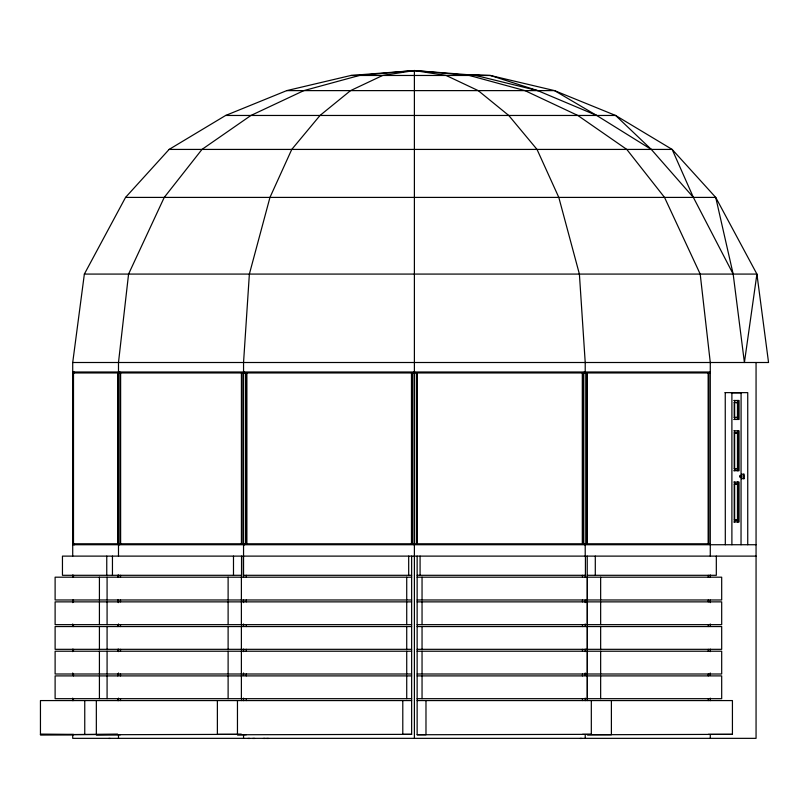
<?xml version="1.0" encoding="UTF-8"?>
<svg xmlns="http://www.w3.org/2000/svg" width="809" height="809" viewBox="0 0 809 809"><rect width="100%" height="100%" fill="white"/><g stroke="black" fill="none" stroke-linecap="round" stroke-linejoin="round"><path stroke-width="1.21" d="M72.719 556.117L72.719 362.503L84.358 274.079L125.547 197.406L169.121 149.422L225.64 115.465L286.72 90.618L350.904 75.47L414.39 70.555L477.876 75.47L477.876 74.944L469.372 74.944L475.712 75.47L537.702 90.618L596.698 115.465L651.296 149.422L693.384 197.406L733.166 274.079L744.411 362.503L756.911 274.079L715.722 197.406L672.148 149.422L615.619 115.465L554.539 90.618L490.365 75.47L477.876 74.944L475.712 75.47M740.286 476.936C739.638 478.766 739.638 474.023 740.286 475.864M737.656 417.555L737.909 402.72L734.218 402.366L734.218 417.555L737.656 417.555L737.656 402.366M737.656 468.805L737.909 433.098L734.218 432.744L734.218 468.805L737.656 468.805L737.656 432.744M737.656 520.056L737.909 484.348L734.218 483.994L734.218 520.056L737.656 520.056L737.656 483.994M734.218 417.555L737.909 417.201M734.218 468.805L737.909 468.451M734.218 520.056L737.909 519.702M710.282 556.117L710.282 362.503L700.2 274.079L664.533 197.406L626.793 149.422L577.838 115.465L524.95 90.618L469.372 75.47L414.39 70.555L382.647 75.47L350.55 90.618L320.01 115.465L291.756 149.422L269.963 197.406L249.374 274.079L243.549 362.503L243.549 577.484M585.22 556.117L585.22 362.503L579.396 274.079L558.807 197.406L537.024 149.422L508.76 115.465L478.22 90.618L446.133 75.47L414.39 70.555L359.408 75.47L303.83 90.618L250.932 115.465L201.977 149.422L164.237 197.406L128.57 274.079L118.488 362.503L118.488 556.117M40.45 734.744L117.75 734.35L40.45 734.744L40.45 700.574L411.639 700.574M96.342 700.574L96.342 734.744L241.537 734.35L217.378 734.35L217.378 700.574M417.141 700.574L732.428 700.574L732.428 734.35L587.233 734.744L611.392 734.744L611.392 700.574M237.462 700.574L237.462 734.744L411.639 734.35L411.639 556.117M417.141 556.117L417.141 734.744L591.318 734.35L591.318 700.574M350.904 75.47L490.365 75.47L537.702 90.618M286.72 90.618L554.539 90.618L596.698 115.465M225.64 115.465L615.619 115.465L651.296 149.422M169.121 149.422L672.148 149.422L693.384 197.406M125.547 197.406L715.722 197.406L733.166 274.079M84.358 274.079L756.911 274.079L768.55 362.503L72.719 362.503M72.719 371.998L710.282 371.998M72.719 372.949L245.916 372.949L245.916 543.779L72.719 543.779M710.282 372.949L587.354 372.949L587.354 543.779L710.282 543.779M725.016 392.638L747.738 392.638L747.738 544.73M731.255 392.881L741.034 392.881M733.723 400.475L739.062 400.475L739.062 419.456L733.723 419.456M737.909 402.72L734.218 402.366M733.723 430.843L739.062 430.843L739.062 470.707L733.723 470.707M737.909 433.098L734.218 432.744M733.723 482.093L739.062 482.093L739.062 521.957L733.723 521.957M737.909 484.348L734.218 483.994M72.719 544.73L756.061 544.73M756.061 556.117L62.455 556.117L62.455 575.3L241.537 575.3M411.639 575.3L243.357 575.3L243.357 556.117M417.141 575.3L585.423 575.3L585.423 556.117M587.233 575.3L716.319 575.3L716.319 556.117M411.639 577.191L55.113 577.191L55.113 599.975L411.639 599.975M417.141 577.191L721.689 577.191L721.689 599.975L417.141 599.975M411.639 601.866L55.113 601.866L55.113 624.649L411.639 624.649M417.141 601.866L721.689 601.866L721.689 624.649L417.141 624.649M411.639 626.55L55.113 626.55L55.113 649.324L411.639 649.324M417.141 626.55L721.689 626.55L721.689 649.324L417.141 649.324M411.639 651.225L55.113 651.225L55.113 673.998L411.639 673.998M417.141 651.225L721.689 651.225L721.689 673.998L417.141 673.998M411.639 675.899L55.113 675.899L55.113 698.673L411.639 698.673M417.141 675.899L721.689 675.899L721.689 698.673L417.141 698.673M73.457 734.35L40.45 734.35L73.68 734.643M411.639 734.35L402.791 734.35L402.791 700.574M582.47 734.35L591.318 734.35M708.269 734.35L732.428 734.35M96.342 734.744L120.501 734.744M237.462 734.744L246.3 734.744M417.141 734.744L425.979 734.744L425.979 700.574M108.78 738.445L110.206 738.445M247.948 738.445L249.698 738.445M252.732 738.445L254.673 738.445M263.431 738.445L265.18 738.445M266.606 738.445L268.558 738.445M580.184 738.445L581.61 738.445M469.372 74.944L480.192 75.47M756.061 362.503L756.061 738.344L72.719 738.344L72.719 734.572M741.095 392.638L741.034 544.73M738.152 400.475L738.152 419.456M738.152 430.843L738.152 470.707M738.152 482.093L738.152 521.957M737.464 400.475L737.464 419.456M737.464 430.843L737.464 470.707M737.464 482.093L737.464 521.957M734.643 400.475L734.643 419.456M734.643 430.843L734.643 470.707M734.643 482.093L734.643 521.957M731.892 392.638L731.892 544.73M725.248 392.638L725.309 544.73M710.282 574.966L710.282 577.484M710.282 600.106L710.282 602.614M710.282 623.982L710.282 626.5M710.282 649.121L710.282 651.629M710.282 672.997L710.282 675.505M710.282 698.127L710.282 700.645M710.282 734.572L710.282 738.344M708.826 372.949L708.826 543.779M708.269 575.3L708.269 577.191M708.269 599.975L708.269 601.866M708.269 624.649L708.269 626.55M708.269 649.324L708.269 651.225M708.269 673.998L708.269 675.899M708.269 698.673L708.269 700.574M708.148 372.949L708.148 543.779M600.652 577.191L600.652 599.975M600.652 601.866L600.652 624.649M600.652 626.55L600.652 649.324M600.652 651.225L600.652 673.998M600.652 675.899L600.652 698.673M595.293 556.117L595.293 575.3M587.385 577.191L587.385 599.975M587.385 601.866L587.385 624.649M587.385 626.55L587.385 649.324M587.385 651.225L587.385 673.998M587.385 675.899L587.385 698.673M587.233 556.117L587.233 700.574M585.22 574.966L585.22 577.484M585.22 600.106L585.22 602.614M585.22 623.982L585.22 626.5M585.22 649.121L585.22 651.629M585.22 672.997L585.22 675.505M585.22 698.127L585.22 700.645M585.22 734.572L585.22 738.344M584.856 371.998L584.856 372.949M584.482 543.779L584.482 544.73M584.219 371.998L584.219 372.949M583.228 372.949L583.228 543.779M582.47 575.3L582.47 577.191M582.47 599.975L582.47 601.866M582.47 624.649L582.47 626.55M582.47 649.324L582.47 651.225M582.47 673.998L582.47 675.899M582.47 698.673L582.47 700.574M422.045 577.191L422.045 599.975M422.045 601.866L422.045 624.649M422.045 626.55L422.045 649.324M422.045 651.225L422.045 673.998M422.045 675.899L422.045 698.673M420.083 556.117L420.083 575.3M417.292 372.949L417.292 543.779M414.754 371.998L414.754 372.949M414.39 70.555L414.39 738.344M414.016 371.998L414.016 372.949M414.016 543.779L414.016 544.73M412.762 372.949L412.762 543.779M411.478 372.949L411.478 543.779M408.687 556.117L408.687 575.3M406.725 577.191L406.725 599.975M406.725 601.866L406.725 624.649M406.725 626.55L406.725 649.324M406.725 651.225L406.725 673.998M406.725 675.899L406.725 698.673M246.826 372.949L246.826 543.779M246.3 575.3L246.3 577.191M246.3 599.975L246.3 601.866M246.3 624.649L246.3 626.55M246.3 649.324L246.3 651.225M246.3 673.998L246.3 675.899M246.3 698.673L246.3 700.574M245.542 372.949L245.542 543.779M244.561 371.998L244.561 372.949M244.561 543.779L244.561 544.73M244.288 543.779L244.288 544.73M243.924 371.998L243.924 372.949M243.549 600.106L243.549 602.614M243.549 623.982L243.549 626.5M243.549 649.121L243.549 651.629M243.549 672.997L243.549 675.505M243.549 698.127L243.549 700.645M243.549 734.572L243.549 738.344M242.093 372.949L242.093 543.779M241.537 556.117L241.537 577.191M241.537 599.975L241.537 601.866M241.537 624.649L241.537 626.55M241.537 649.324L241.537 651.225M241.537 673.998L241.537 675.899M241.537 698.673L241.537 700.574M241.416 372.949L241.416 543.779M241.385 577.191L241.385 599.975M241.385 601.866L241.385 624.649M241.385 626.55L241.385 649.324M241.385 651.225L241.385 673.998M241.385 675.899L241.385 698.673M233.488 556.117L233.488 575.3M228.118 577.191L228.118 599.975M228.118 601.866L228.118 624.649M228.118 626.55L228.118 649.324M228.118 651.225L228.118 673.998M228.118 675.899L228.118 698.673M120.622 372.949L120.622 543.779M120.501 575.3L120.501 577.191M120.501 599.975L120.501 601.866M120.501 624.649L120.501 626.55M120.501 649.324L120.501 651.225M120.501 673.998L120.501 675.899M120.501 698.673L120.501 700.574M119.954 372.949L119.954 543.779M119.863 371.998L119.863 372.949M119.772 543.779L119.772 544.73M119.499 371.998L119.499 372.949M119.499 543.779L119.499 544.73M118.488 574.966L118.488 577.484M118.488 600.106L118.488 602.614M118.488 623.982L118.488 626.5M118.488 649.121L118.488 651.629M118.488 672.997L118.488 675.505M118.488 698.127L118.488 700.645M118.488 734.572L118.488 738.344M117.952 372.949L117.952 543.779M117.75 575.3L117.75 577.191M117.75 599.975L117.75 601.866M117.75 624.649L117.75 626.55M117.75 649.324L117.75 651.225M117.75 673.998L117.75 675.899M117.75 698.673L117.75 700.574M117.71 372.949L117.71 543.779M112.451 556.117L112.451 575.3M107.081 577.191L107.081 599.975M107.081 601.866L107.081 624.649M107.081 626.55L107.081 649.324M107.081 651.225L107.081 673.998M107.081 675.899L107.081 698.673M106.758 556.117L106.758 575.3M99.416 577.191L99.416 599.975M99.416 601.866L99.416 624.649M99.416 626.55L99.416 649.324M99.416 651.225L99.416 673.998M99.416 675.899L99.416 698.673M84.753 700.574L84.753 734.35M74.185 543.779L74.185 544.73M74.094 371.998L74.094 372.949M74.094 543.779L74.094 544.73M73.498 372.949L73.498 543.779M73.457 575.3L73.457 577.191M73.457 599.975L73.457 601.866M73.457 624.649L73.457 626.55M73.457 649.324L73.457 651.225M73.457 673.998L73.457 675.899M73.457 698.673L73.457 700.574M73.255 372.949L73.255 543.779M72.719 574.966L72.719 577.484M72.719 600.106L72.719 602.614M72.719 623.982L72.719 626.5M72.719 649.121L72.719 651.629M72.719 672.997L72.719 675.505M72.719 698.127L72.719 700.645M742.207 478.594A2.538 0.657 -90 0 1 741.226 476.4A2.538 0.657 -90 0 1 742.207 474.195M411.842 372.949L246.462 372.949L246.462 543.779L411.842 543.779L411.842 372.949M416.382 372.949L412.388 372.949L412.388 543.779L416.382 543.779L416.382 372.949M582.308 372.949L416.928 372.949L416.928 543.779L582.308 543.779L582.308 372.949M586.677 372.949L582.854 372.949L582.854 543.779L586.677 543.779L586.677 372.949M744.047 478.594A2.538 0.657 -90 0 0 744.047 474.195A2.538 0.657 -90 0 0 743.056 476.4A2.538 0.657 -90 0 0 744.047 478.594"/></g></svg>
